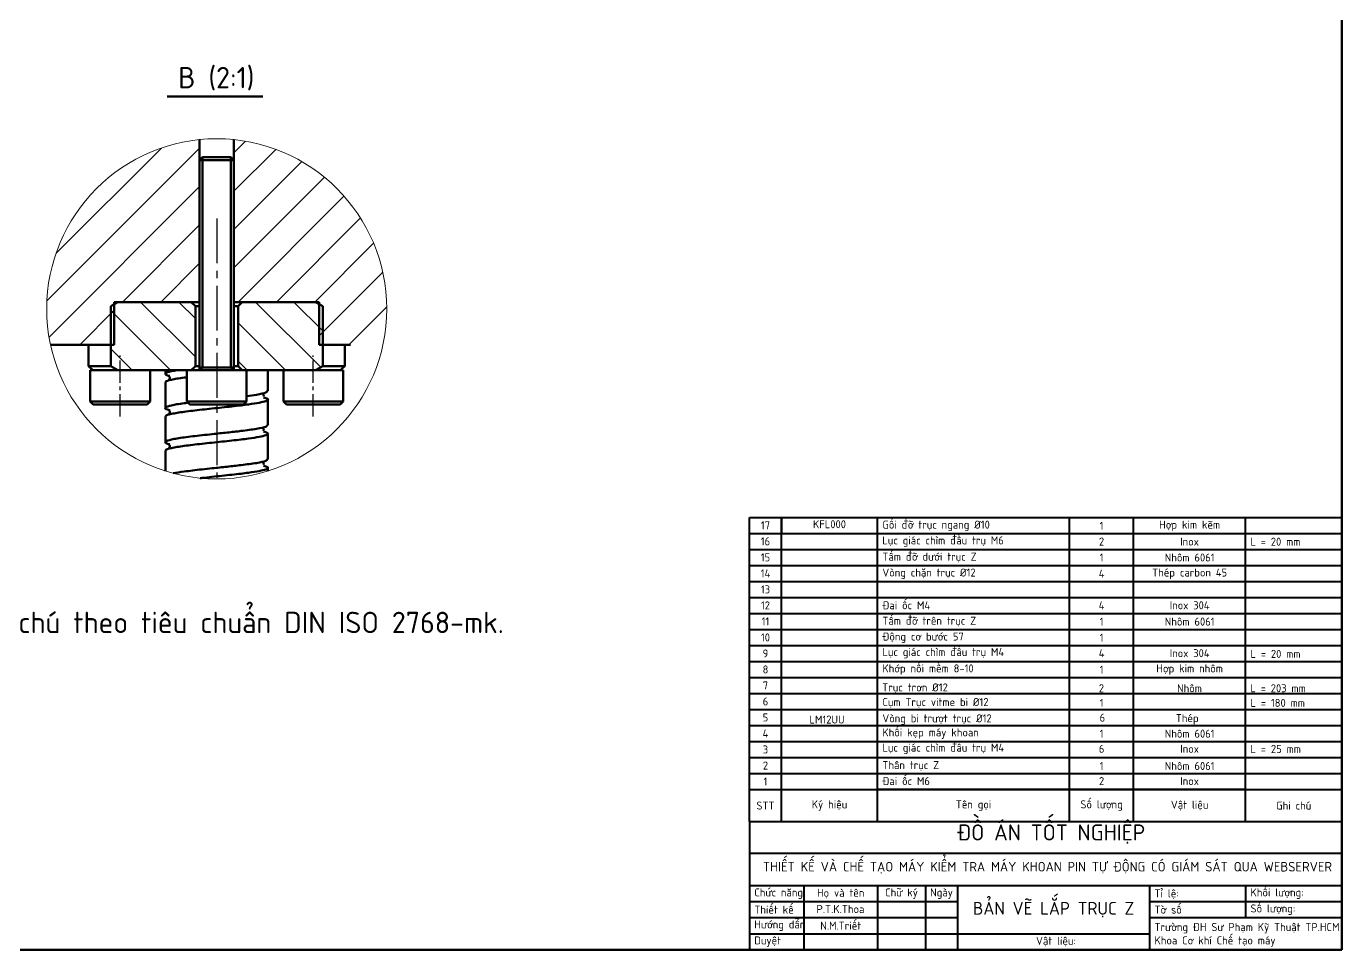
# Model space of a CAD drawing. Header units: millimetres. Extents: x 55 to 11032, y -227 to 3957.
# Drawn here: x 2684.4 to 2992.5, y 3116 to 3332.3 of the extents above; entities that cross this region are included whole.
import ezdxf

# ---------------------------------------------------------------- set-up
doc = ezdxf.new("R2010")
doc.units = ezdxf.units.MM
doc.header["$LTSCALE"] = 0.7
doc.linetypes.add('CENTER2', pattern=[1.125, 0.75, -0.125, 0.125, -0.125])
doc.layers.get('0').update_dxf_attribs({"color": 255})
for name, color, linetype, lineweight in [('AM_5', 10, 'Continuous', 25), ('CON', 7, 'Continuous', 50), ('KHUNGBV', 5, 'Continuous', 70), ('mãnh', 7, 'Continuous', 18), ('netdam', 7, 'Continuous', 40), ('TEXT', 7, 'Continuous', 25)]:
    doc.layers.add(name, color=color, linetype=linetype, lineweight=lineweight)
doc.styles.add('TCVN-7284', font='tcvn+7284-2003r.ttf')
doc.styles.add('TCVN7824', font='tcvn+7284-2003r.ttf', dxfattribs={"height": 3.5})
pattern_1 = [(135, (-4677.253, -3748.2395), (-4.490128, -4.490128), [])]

# ---------------------------------------------------------------- blocks, each defined once
blk = doc.blocks.new('*U934')
at = {"layer": 'AM_5', "color": 0, "linetype": 'CENTER2', "ltscale": 20, "transparency": 16777216}
blk.add_line((0, 56.91), (0, -3.86), dxfattribs=at)
blk = doc.blocks.new('dfhjd')
at = {"layer": 'KHUNGBV', "color": 9, "ltscale": 5}
for p, q in [((7718.44, 3469.71), (7718.44, 2639.71)), ((7718.44, 2639.71), (6559.44, 2639.71))]:
    blk.add_line(p, q, dxfattribs=at)
blk = doc.blocks.new('*U932')
at = {"layer": 'AM_5', "color": 0, "linetype": 'CENTER2', "ltscale": 10, "transparency": 16777216}
blk.add_line((0, -7.15), (0, 7.15), dxfattribs=at)
blk = doc.blocks.new('*U933')
at = {"layer": 'AM_5', "color": 0, "linetype": 'CENTER2', "ltscale": 10, "transparency": 16777216}
blk.add_line((0, -7.15), (0, 7.15), dxfattribs=at)

msp = doc.modelspace()

# ---------------------------------------------------------------- hatches: boundary and pattern name
at = {"linetype": 'Continuous', "lineweight": 18}
h = msp.add_hatch(dxfattribs=at)
h.set_pattern_fill('ANSI31', color=92, scale=2, style=0)
h.set_pattern_definition([(45, (-4677.253, -3748.2395), (-4.490128, 4.490128), [])])
edge = h.paths.add_edge_path()
edge.add_line((2690.032, 3257.719), (2704.969, 3257.719))
edge.add_line((2704.969, 3257.719), (2704.969, 3267.719))
edge.add_line((2704.969, 3267.719), (2724.969, 3267.719))
edge.add_line((2724.969, 3267.719), (2724.972, 3305.746))
edge.add_arc((2728.97, 3266.114), 39.833, 95.76101, 192.16675)
h = msp.add_hatch(dxfattribs=at)
h.set_pattern_fill('ANSI31', color=92, scale=2, style=0)
h.set_pattern_definition([(45, (-996.4145, 2042.8155), (-4.490128, 4.490128), [])])
edge = h.paths.add_edge_path()
edge.add_line((2752.969, 3257.719), (2767.906, 3257.719))
edge.add_arc((2728.965, 3266.113), 39.836, 347.83514, 444.23)
edge.add_line((2732.97, 3305.747), (2732.969, 3267.719))
edge.add_line((2732.969, 3267.719), (2752.969, 3267.719))
edge.add_line((2752.969, 3267.719), (2752.969, 3257.719))
h = msp.add_hatch(dxfattribs=at)
h.set_pattern_fill('ANSI31', scale=2, angle=90, style=0)
h.set_pattern_definition(pattern_1)
edge = h.paths.add_edge_path(flags=0)
edge.add_line((2723.969, 3252.719), (2723.969, 3266.719))
edge.add_line((2723.969, 3266.719), (2722.969, 3267.719))
edge.add_line((2722.969, 3267.719), (2705.812, 3267.719))
edge.add_spline(control_points=[(2705.812, 3267.719), (2705.253, 3267.391), (2704.697, 3267.058), (2704.145, 3266.719)], knot_values=[0.0518425, 0.0518425, 0.0518425, 0.0518425, 0.0528089, 0.0528089, 0.0528089, 0.0528089], weights=[1, 1, 1, 1], degree=3, periodic=0)
edge.add_line((2704.145, 3266.719), (2704.145, 3252.719))
edge.add_spline(control_points=[(2704.145, 3252.719), (2704.697, 3252.38), (2705.253, 3252.047), (2705.812, 3251.719)], knot_values=[0.0264124, 0.0264124, 0.0264124, 0.0264124, 0.0273832, 0.0273832, 0.0273832, 0.0273832], weights=[1, 1, 1, 1], degree=3, periodic=0)
edge.add_line((2705.812, 3251.719), (2722.969, 3251.719))
edge.add_line((2722.969, 3251.719), (2723.969, 3252.719))
h = msp.add_hatch(dxfattribs=at)
h.set_pattern_fill('ANSI31', scale=2, angle=90, style=0)
h.set_pattern_definition(pattern_1)
edge = h.paths.add_edge_path(flags=0)
edge.add_line((2734.969, 3251.719), (2752.126, 3251.719))
edge.add_spline(control_points=[(2752.126, 3251.719), (2752.685, 3252.047), (2753.241, 3252.38), (2753.793, 3252.719)], knot_values=[0.0518425, 0.0518425, 0.0518425, 0.0518425, 0.0528089, 0.0528089, 0.0528089, 0.0528089], weights=[1, 1, 1, 1], degree=3, periodic=0)
edge.add_line((2753.793, 3252.719), (2753.793, 3266.719))
edge.add_spline(control_points=[(2753.793, 3266.719), (2753.241, 3267.058), (2752.685, 3267.391), (2752.126, 3267.719)], knot_values=[0.0264124, 0.0264124, 0.0264124, 0.0264124, 0.0273832, 0.0273832, 0.0273832, 0.0273832], weights=[1, 1, 1, 1], degree=3, periodic=0)
edge.add_line((2752.126, 3267.719), (2734.969, 3267.719))
edge.add_line((2734.969, 3267.719), (2733.969, 3266.719))
edge.add_line((2733.969, 3266.719), (2733.969, 3252.719))
edge.add_line((2733.969, 3252.719), (2734.969, 3251.719))

# ---------------------------------------------------------------- linework, layer by layer
at = {"color": 7, "linetype": 'Continuous', "lineweight": 18}
msp.add_circle((2728.969, 3266.114), 39.832, dxfattribs=at)
msp.add_circle((2728.969, 3266.114), 39.832, dxfattribs=at)
at = {"layer": 'CON', "ltscale": 0.2}
msp.add_line((2717.35, 3315.823), (2739.749, 3315.823), dxfattribs=at)
at = {"layer": 'CON', "color": 7, "linetype": 'Continuous'}
for p, q in [((2724.951, 3267.719), (2724.972, 3305.746)), ((2732.97, 3305.744), (2732.964, 3267.719)), ((2704.145, 3266.719), (2705.812, 3267.719)), ((2704.145, 3266.719), (2704.145, 3252.719)), ((2704.969, 3267.719), (2724.969, 3267.719)), ((2704.969, 3267.719), (2704.969, 3257.719)), ((2705.812, 3267.719), (2722.969, 3267.719)), ((2722.969, 3267.719), (2723.969, 3266.719)), ((2723.969, 3252.719), (2723.969, 3266.719)), ((2724.969, 3266.719), (2723.969, 3266.719)), ((2732.969, 3267.719), (2752.969, 3267.719)), ((2733.969, 3266.719), (2732.969, 3266.719)), ((2733.969, 3266.719), (2734.969, 3267.719)), ((2733.969, 3266.719), (2733.969, 3252.719)), ((2734.969, 3267.719), (2752.126, 3267.719)), ((2752.126, 3267.719), (2753.793, 3266.719)), ((2752.969, 3257.719), (2752.969, 3267.719)), ((2753.793, 3252.719), (2753.793, 3266.719)), ((2692.233, 3257.719), (2690.032, 3257.719)), ((2692.453, 3257.719), (2692.233, 3257.719)), ((2692.453, 3257.719), (2704.969, 3257.719)), ((2698.969, 3257.719), (2698.969, 3252.719)), ((2752.969, 3257.719), (2760.105, 3257.719)), ((2758.969, 3257.719), (2758.969, 3253.428)), ((2760.325, 3257.719), (2760.105, 3257.719)), ((2699.969, 3251.719), (2698.969, 3252.719)), ((2698.969, 3252.719), (2704.145, 3252.719)), ((2699.969, 3251.719), (2699.342, 3251.719)), ((2699.342, 3244.419), (2699.342, 3251.719)), ((2699.342, 3251.719), (2713.342, 3251.719)), ((2699.342, 3244.419), (2699.342, 3251.719)), ((2705.812, 3251.719), (2699.969, 3251.719)), ((2705.812, 3251.719), (2704.145, 3252.719)), ((2705.812, 3251.719), (2722.969, 3251.719)), ((2713.342, 3251.719), (2713.342, 3244.419)), ((2713.342, 3251.719), (2713.342, 3244.419)), ((2716.969, 3251.719), (2716.969, 3250.892)), ((2721.969, 3244.419), (2721.969, 3251.719)), ((2721.969, 3251.719), (2735.969, 3251.719)), ((2723.969, 3252.719), (2722.969, 3251.719)), ((2723.969, 3252.719), (2724.969, 3252.719)), ((2732.969, 3252.719), (2733.969, 3252.719)), ((2734.969, 3251.719), (2733.969, 3252.719)), ((2734.969, 3251.719), (2752.126, 3251.719)), ((2735.969, 3251.719), (2735.969, 3244.419)), ((2735.969, 3251.686), (2736.225, 3251.719)), ((2740.969, 3246.892), (2740.969, 3251.719)), ((2744.596, 3244.419), (2744.596, 3251.719)), ((2744.596, 3244.419), (2744.596, 3251.719)), ((2753.793, 3252.719), (2752.126, 3251.719)), ((2757.969, 3251.719), (2752.126, 3251.719)), ((2753.793, 3252.719), (2758.685, 3252.719)), ((2757.969, 3251.719), (2758.478, 3252.228)), ((2758.253, 3251.719), (2757.969, 3251.719)), ((2758.596, 3251.719), (2758.253, 3251.719)), ((2758.478, 3252.228), (2758.969, 3252.719)), ((2758.596, 3251.719), (2758.596, 3244.419)), ((2758.685, 3252.719), (2758.969, 3252.719)), ((2758.969, 3253.428), (2758.969, 3252.719)), ((2716.969, 3248.892), (2716.969, 3242.892)), ((2700.042, 3243.719), (2699.342, 3244.419)), ((2699.342, 3244.419), (2713.342, 3244.419)), ((2700.042, 3243.719), (2699.342, 3244.419)), ((2699.342, 3244.419), (2713.342, 3244.419)), ((2700.042, 3243.719), (2712.642, 3243.719)), ((2700.042, 3243.719), (2712.642, 3243.719)), ((2713.342, 3244.419), (2712.642, 3243.719)), ((2713.342, 3244.419), (2712.642, 3243.719)), ((2722.669, 3243.719), (2721.969, 3244.419)), ((2721.969, 3244.419), (2735.969, 3244.419)), ((2722.669, 3243.719), (2735.269, 3243.719)), ((2735.969, 3244.419), (2735.269, 3243.719)), ((2740.969, 3238.892), (2740.969, 3244.892)), ((2745.296, 3243.719), (2744.596, 3244.419)), ((2744.596, 3244.419), (2758.596, 3244.419)), ((2745.296, 3243.719), (2744.596, 3244.419)), ((2744.596, 3244.419), (2758.596, 3244.419)), ((2745.296, 3243.719), (2757.896, 3243.719)), ((2745.296, 3243.719), (2757.896, 3243.719)), ((2753.261, 3243.719), (2751.596, 3243.719)), ((2758.596, 3244.419), (2757.896, 3243.719)), ((2758.596, 3244.419), (2757.896, 3243.719)), ((2716.969, 3240.892), (2716.969, 3234.892)), ((2740.969, 3234.274), (2740.969, 3236.892)), ((2716.969, 3232.892), (2716.969, 3232.307)), ((2740.969, 3230.892), (2740.969, 3234.274)), ((2716.969, 3232.307), (2716.969, 3228.133)), ((2740.969, 3228.133), (2740.969, 3228.892))]:
    msp.add_line(p, q, dxfattribs=at)
at = {"layer": 'CON', "color": 6, "linetype": 'Continuous'}
for p, q in [((2724.969, 3300.942), (2725.669, 3301.642)), ((2724.969, 3251.719), (2724.969, 3300.942)), ((2724.969, 3300.942), (2732.969, 3300.942)), ((2725.669, 3301.642), (2732.269, 3301.642)), ((2732.269, 3301.642), (2732.969, 3300.942)), ((2732.969, 3251.719), (2732.969, 3300.942))]:
    msp.add_line(p, q, dxfattribs=at)
at = {"layer": 'CON', "color": 8, "linetype": 'Continuous'}
for p, q in [((2725.669, 3252.419), (2725.669, 3301.642)), ((2732.269, 3252.419), (2732.269, 3301.642)), ((2724.969, 3251.719), (2725.669, 3252.419)), ((2724.969, 3252.419), (2732.969, 3252.419)), ((2732.269, 3252.419), (2732.969, 3251.719))]:
    msp.add_line(p, q, dxfattribs=at)
at = {"layer": 'CON', "ltscale": 5}
for p, q in [((2861.283, 3213.543), (2861.283, 3217.293)), ((2883.783, 3153.543), (2943.783, 3153.543)), ((2883.783, 3153.543), (2928.783, 3153.543)), ((2928.783, 3153.543), (2943.783, 3153.543)), ((2943.783, 3153.543), (2970.033, 3153.543)), ((2745.033, 3116.043), (2805.033, 3116.043)), ((2790.033, 3116.043), (2805.033, 3116.043)), ((2805.033, 3116.043), (2831.283, 3116.043))]:
    msp.add_line(p, q, dxfattribs=at)
at = {"layer": 'CON', "color": 7, "linetype": 'Continuous'}
for points, knots in [([(2717.96, 3250.408), (2717.788, 3250.445), (2716.834, 3250.649), (2716.868, 3251.022), (2717.687, 3251.42), (2719.175, 3251.652), (2719.601, 3251.719)], [0, 0, 0, 0, 0.08446709, 0.4663084, 0.84704532, 1, 1, 1, 1]), ([(2717.146, 3248.892), (2717.093, 3248.935), (2716.834, 3249.145), (2718.285, 3249.519), (2720.174, 3249.874), (2721.77, 3250.064), (2721.969, 3250.088)], [0, 0, 0, 0, 0.1079051, 0.5243572, 0.9408093, 1, 1, 1, 1]), ([(2717.955, 3250.303), (2717.942, 3250.304), (2717.868, 3250.31), (2718.096, 3249.959), (2717.751, 3249.475), (2717.95, 3249.514), (2717.975, 3249.519)], [0, 0, 0, 0, 0.0599513, 0.3578022, 0.9200699, 1, 1, 1, 1]), ([(2717.146, 3240.892), (2717.093, 3240.935), (2716.838, 3241.145), (2718.221, 3241.519), (2721.164, 3242.017), (2725.441, 3242.519), (2730.215, 3243.022), (2733.967, 3243.426), (2736.874, 3243.798), (2739.056, 3244.128), (2740.766, 3244.555), (2741.301, 3244.976), (2740.321, 3245.263), (2739.908, 3245.383)], [0, 0, 0, 0, 0.0287778, 0.1398438, 0.2509098, 0.3622979, 0.4736861, 0.5847521, 0.6341894, 0.7208894, 0.807893, 0.9192811, 1, 1, 1, 1]), ([(2735.969, 3245.7), (2736.776, 3245.805), (2738.853, 3246.077), (2740.681, 3246.476), (2740.759, 3246.767), (2740.792, 3246.892)], [0, 0, 0, 0, 0.2672911, 0.6879907, 1, 1, 1, 1]), ([(2739.921, 3245.575), (2739.952, 3245.597), (2740.037, 3245.659), (2739.937, 3246.163), (2739.765, 3246.201), (2739.757, 3246.203)], [0, 0, 0, 0, 0.3497734, 0.9712388, 1, 1, 1, 1]), ([(2717.96, 3242.408), (2717.788, 3242.445), (2716.838, 3242.649), (2716.792, 3243.022), (2718.163, 3243.519), (2720.182, 3243.874), (2721.781, 3244.066), (2721.985, 3244.09)], [0, 0, 0, 0, 0.0658152, 0.363339, 0.6600022, 0.9566654, 1, 1, 1, 1]), ([(2717.955, 3242.303), (2717.942, 3242.304), (2717.868, 3242.31), (2718.096, 3241.959), (2717.751, 3241.475), (2717.95, 3241.514), (2717.975, 3241.519)], [0, 0, 0, 0, 0.0599513, 0.3578022, 0.9200699, 1, 1, 1, 1]), ([(2717.96, 3234.408), (2717.788, 3234.445), (2716.837, 3234.649), (2716.807, 3235.022), (2718.108, 3235.519), (2721.192, 3236.016), (2724.766, 3236.441), (2728.265, 3236.815), (2731.437, 3237.152), (2735.132, 3237.562), (2738.473, 3238.017), (2740.699, 3238.476), (2740.764, 3238.767), (2740.792, 3238.892)], [0, 0, 0, 0, 0.0246942, 0.1363265, 0.247636, 0.3589455, 0.4705778, 0.5291054, 0.611809, 0.6942668, 0.8055762, 0.9172086, 1, 1, 1, 1]), ([(2717.146, 3232.892), (2717.093, 3232.935), (2716.838, 3233.145), (2718.221, 3233.519), (2721.164, 3234.017), (2725.441, 3234.519), (2730.215, 3235.022), (2733.967, 3235.426), (2736.874, 3235.798), (2739.056, 3236.128), (2740.766, 3236.555), (2741.301, 3236.976), (2740.321, 3237.263), (2739.908, 3237.383)], [0, 0, 0, 0, 0.0287778, 0.1398438, 0.2509098, 0.3622979, 0.4736861, 0.5847521, 0.6341894, 0.7208894, 0.807893, 0.9192811, 1, 1, 1, 1]), ([(2739.921, 3237.575), (2739.952, 3237.597), (2740.037, 3237.659), (2739.937, 3238.163), (2739.765, 3238.201), (2739.757, 3238.203)], [0, 0, 0, 0, 0.34977343, 0.97123877, 1, 1, 1, 1]), ([(2717.955, 3234.303), (2717.942, 3234.304), (2717.868, 3234.31), (2718.096, 3233.959), (2717.751, 3233.475), (2717.95, 3233.514), (2717.975, 3233.519)], [0, 0, 0, 0, 0.0599513, 0.3578022, 0.9200699, 1, 1, 1, 1]), ([(2718.799, 3227.603), (2719.487, 3227.74), (2721.43, 3228.044), (2724.766, 3228.441), (2728.265, 3228.815), (2731.437, 3229.152), (2735.132, 3229.562), (2738.473, 3230.017), (2740.699, 3230.476), (2740.764, 3230.767), (2740.792, 3230.892)], [0.26639953, 0.26639953, 0.26639953, 0.26639953, 0.35894547, 0.47057781, 0.52910544, 0.61180902, 0.69426675, 0.80557622, 0.91720857, 1, 1, 1, 1]), ([(2739.921, 3229.575), (2739.952, 3229.597), (2740.037, 3229.659), (2739.937, 3230.163), (2739.765, 3230.201), (2739.757, 3230.203)], [0, 0, 0, 0, 0.3497734, 0.9712388, 1, 1, 1, 1]), ([(2725.096, 3226.471), (2725.238, 3226.487), (2726.883, 3226.671), (2730.215, 3227.022), (2733.967, 3227.426), (2736.874, 3227.798), (2739.056, 3228.128), (2740.766, 3228.555), (2741.301, 3228.976), (2740.321, 3229.263), (2739.908, 3229.383)], [0.35172117, 0.35172117, 0.35172117, 0.35172117, 0.36229793, 0.47368607, 0.58475206, 0.63418935, 0.72088944, 0.807893, 0.91928114, 1, 1, 1, 1])]:
    msp.add_open_spline(points, degree=3, knots=knots, dxfattribs=at)
at = {"layer": 'mãnh', "ltscale": 5}
msp.add_line((2715.033, 3116.043), (2853.783, 3116.043), dxfattribs=at)
at = {"layer": 'netdam'}
for p, q in [((2853.783, 3209.793), (2853.783, 3217.293)), ((2853.783, 3217.293), (2992.533, 3217.293)), ((2861.283, 3206.043), (2861.283, 3217.293)), ((2883.783, 3146.043), (2883.783, 3217.293)), ((2928.783, 3146.043), (2928.783, 3217.293)), ((2943.783, 3146.043), (2943.783, 3217.293)), ((2970.033, 3146.043), (2970.033, 3217.293)), ((2853.783, 3213.543), (2992.533, 3213.543)), ((2853.783, 3202.293), (2853.783, 3209.793)), ((2853.783, 3209.793), (2992.533, 3209.793)), ((2861.283, 3198.543), (2861.283, 3209.793)), ((2853.783, 3206.043), (2992.533, 3206.043)), ((2853.783, 3194.793), (2853.783, 3202.293)), ((2853.783, 3202.293), (2992.533, 3202.293)), ((2861.283, 3191.043), (2861.283, 3202.293)), ((2853.783, 3198.543), (2992.533, 3198.543)), ((2853.783, 3187.293), (2853.783, 3194.793)), ((2853.783, 3194.793), (2992.533, 3194.793)), ((2861.283, 3183.543), (2861.283, 3194.793)), ((2853.783, 3191.043), (2992.533, 3191.043)), ((2853.783, 3179.793), (2853.783, 3187.293)), ((2853.783, 3187.293), (2992.533, 3187.293)), ((2861.283, 3176.043), (2861.283, 3187.293)), ((2853.783, 3183.543), (2992.533, 3183.543)), ((2853.783, 3172.293), (2853.783, 3179.793)), ((2853.783, 3179.793), (2992.533, 3179.793)), ((2861.283, 3168.543), (2861.283, 3179.793)), ((2853.783, 3176.043), (2992.533, 3176.043)), ((2853.783, 3164.793), (2853.783, 3172.293)), ((2853.783, 3172.293), (2992.533, 3172.293)), ((2861.283, 3161.043), (2861.283, 3172.293)), ((2853.783, 3168.543), (2992.533, 3168.543)), ((2853.783, 3157.293), (2853.783, 3164.793)), ((2853.783, 3164.793), (2992.533, 3164.793)), ((2861.283, 3153.543), (2861.283, 3164.793)), ((2853.783, 3161.043), (2992.533, 3161.043)), ((2853.783, 3153.543), (2853.783, 3157.293)), ((2853.783, 3157.293), (2992.533, 3157.293)), ((2861.283, 3146.043), (2861.283, 3157.293)), ((2853.783, 3146.043), (2853.783, 3153.543)), ((2853.783, 3153.543), (2992.533, 3153.543)), ((2853.783, 3146.043), (2853.783, 3116.043)), ((2853.783, 3146.043), (2992.533, 3146.043)), ((2992.533, 3131.043), (2992.533, 3146.043)), ((2992.533, 3138.543), (2853.783, 3138.543)), ((2853.783, 3131.043), (2992.533, 3131.043)), ((2866.533, 3131.043), (2866.533, 3116.043)), ((2883.783, 3131.043), (2883.783, 3116.043)), ((2895.033, 3131.043), (2895.033, 3116.043)), ((2902.533, 3131.043), (2902.533, 3116.043)), ((2947.533, 3131.043), (2947.533, 3116.043)), ((2947.533, 3131.043), (2949.033, 3131.043)), ((2970.033, 3131.043), (2970.033, 3123.543)), ((2992.533, 3116.043), (2992.533, 3131.793)), ((2992.533, 3131.043), (2992.533, 3116.043)), ((2853.783, 3127.293), (2902.533, 3127.293)), ((2947.533, 3127.293), (2992.533, 3127.293)), ((2853.783, 3123.543), (2902.533, 3123.543)), ((2947.533, 3123.543), (2992.533, 3123.543)), ((2853.783, 3119.793), (2947.533, 3119.793)), ((2853.783, 3116.043), (2992.533, 3116.043)), ((2857.533, 3116.043), (2992.533, 3116.043))]:
    msp.add_line(p, q, dxfattribs=at)

# ---------------------------------------------------------------- block references
at = {"layer": 'AM_5', "xscale": 0.75, "yscale": 0.75, "zscale": 0.75}
msp.add_blockref('dfhjd', (-2796.294, 1136.258), dxfattribs=at)
at = {"layer": 'AM_5', "linetype": 'CENTER2', "ltscale": 20}
msp.add_blockref('*U934', (2728.969, 3230.375), dxfattribs=at)
at = {"layer": 'AM_5', "linetype": 'CENTER2', "ltscale": 10}
for name, p in [('*U932', (2706.342, 3248.069)), ('*U933', (2751.596, 3248.069))]:
    msp.add_blockref(name, p, dxfattribs=at)

# ---------------------------------------------------------------- texts
at = {"ltscale": 5, "style": 'TCVN7824'}
for s, width, heights, insert, char_height, attachment_point in [('17', 7.5, [0], (2857.533, 3215.418), 1.875, 5), ('{\\H0.71429x;KFL000}', 22.5, [0], (2872.533, 3215.68), 2.625, 5), (' Gối đỡ trục ngang %%C10', 45, [2.422], (2883.783, 3215.296), 1.875, 4), ('1', 15, [0], (2936.283, 3215.296), 1.875, 5), ('Hợp kim kẽm', 26.25, [0], (2956.908, 3215.296), 1.875, 5), ('16', 7.5, [0], (2857.533, 3211.668), 1.875, 5), (' Lục giác chìm đầu trụ M6', 45, [0], (2883.765, 3211.617), 1.875, 4), ('2', 15, [0], (2936.265, 3211.617), 1.875, 5), ('Inox', 26.25, [0], (2956.89, 3211.617), 1.875, 5), (' L = 20 mm', 22.5, [1.876], (2970.015, 3211.585), 1.875, 4), ('15', 7.5, [0], (2857.533, 3207.918), 1.875, 5), (' Tấm đỡ dưới trục Z', 45, [0], (2883.783, 3207.883), 1.875, 4), ('1', 15, [0], (2936.283, 3207.883), 1.875, 5), ('Nhôm 6061', 26.25, [0], (2956.908, 3207.883), 1.875, 5), ('14', 7.5, [0], (2857.533, 3204.168), 1.875, 5), (' Vòng chặn trục %%C12', 45, [0], (2883.783, 3204.08), 1.875, 4), ('4', 15, [0], (2936.283, 3204.08), 1.875, 5), ('Thép carbon 45', 26.25, [0], (2956.908, 3204.08), 1.875, 5), ('13', 7.5, [0], (2857.533, 3200.418), 1.875, 5), ('12', 7.5, [0], (2857.533, 3196.668), 1.875, 5), (' Đai ốc M4', 45, [0], (2883.783, 3196.695), 1.875, 4), ('4', 15, [0], (2936.283, 3196.695), 1.875, 5), ('Inox 304', 26.25, [0], (2956.908, 3196.695), 1.875, 5), ('11', 7.5, [0], (2857.533, 3192.918), 1.875, 5), (' Tấm đỡ trên trục Z', 45, [0], (2883.783, 3192.872), 1.875, 4), ('1', 15, [0], (2936.283, 3192.872), 1.875, 5), ('Nhôm 6061', 26.25, [0], (2956.908, 3192.872), 1.875, 5), ('10', 7.5, [0], (2857.533, 3189.168), 1.875, 5), (' Động cơ bước 57', 45, [0], (2883.783, 3189.092), 1.875, 4), ('1', 15, [0], (2936.283, 3189.092), 1.875, 5), (' Lục giác chìm đầu trụ M4', 45, [0], (2883.783, 3185.48), 1.875, 4), ('9', 7.5, [0], (2857.533, 3185.418), 1.875, 5), (' Khớp nối mềm 8-10', 45, [0], (2883.783, 3181.632), 1.875, 4), ('4', 15, [0], (2936.283, 3185.48), 1.875, 5), ('Inox 304', 26.25, [0], (2956.908, 3185.48), 1.875, 5), (' L = 20 mm', 22.5, [1.876], (2970.033, 3185.321), 1.875, 4), ('8', 7.5, [0], (2857.533, 3181.668), 1.875, 5), ('1', 15, [0], (2936.283, 3181.632), 1.875, 5), ('Hợp kim nhôm', 26.25, [0], (2956.908, 3181.632), 1.875, 5), ('7', 7.5, [0], (2857.533, 3177.918), 1.875, 5), (' Trục trơn %%C12', 45, [0], (2883.748, 3177.268), 1.875, 4), ('2', 15, [0], (2936.248, 3177.268), 1.875, 5), ('Nhôm', 26.25, [0], (2956.873, 3177.268), 1.875, 5), (' L = 203 mm', 22.5, [1.876], (2969.998, 3177.268), 1.875, 4), ('6', 7.5, [0], (2857.533, 3174.168), 1.875, 5), (' Cụm Trục vitme bi %%C12', 45, [0], (2883.783, 3173.837), 1.875, 4), ('1', 15, [0], (2936.283, 3173.837), 1.875, 5), (' L = 180 mm', 22.5, [1.876], (2970.033, 3173.837), 1.875, 4), ('5', 7.5, [0], (2857.533, 3170.418), 1.875, 5), ('\\pxt10; Vòng bi trượt trục %%C12', 45, [0], (2883.783, 3169.938), 1.875, 4), ('6', 15, [0], (2936.471, 3170.377), 1.875, 5), ('Thép', 26.25, [0], (2956.338, 3169.982), 1.875, 5), ('LM12UU', 22.5, [0], (2871.963, 3169.938), 1.875, 5), (' Khối kẹp máy khoan', 45, [0], (2883.783, 3166.634), 1.875, 4), ('4', 7.5, [0], (2857.533, 3166.668), 1.875, 5), (' Lục giác chìm đầu trụ M4', 45, [0], (2883.783, 3163.081), 1.875, 4), ('1', 15, [0], (2936.283, 3166.634), 1.875, 5), ('Nhôm 6061', 26.25, [0], (2956.908, 3166.634), 1.875, 5), ('3', 7.5, [0], (2857.533, 3162.918), 1.875, 5), ('6', 15, [0], (2936.283, 3163.081), 1.875, 5), ('Inox', 26.25, [0], (2956.908, 3163.081), 1.875, 5), (' L = 25 mm', 22.5, [1.876], (2970.033, 3163.05), 1.875, 4), ('2', 7.5, [0], (2857.533, 3159.168), 1.875, 5), (' Thân trục Z', 45, [0], (2883.783, 3159.071), 1.875, 4), ('1', 15, [0], (2936.283, 3159.071), 1.875, 5), ('Nhôm 6061', 26.25, [0], (2956.908, 3159.071), 1.875, 5), ('1', 7.5, [0], (2857.533, 3155.418), 1.875, 5), (' Đai ốc M6', 45, [0], (2883.783, 3155.532), 1.875, 4), ('2', 15, [0], (2936.283, 3155.532), 1.875, 5), ('Inox', 26.25, [0], (2956.908, 3155.532), 1.875, 5), ('STT', 7.5, [0], (2857.533, 3149.793), 1.875, 5), ('Ký hiệu', 22.5, [0], (2872.533, 3149.793), 1.875, 5), ('Tên gọi', 45, [0], (2906.283, 3149.793), 1.875, 5), ('Số lượng', 15, [0], (2936.283, 3149.793), 1.875, 5), ('Vật liệu', 26.25, [0], (2956.908, 3149.793), 1.875, 5), ('Ghi chú', 22.5, [0], (2981.283, 3149.793), 1.875, 5), (' Khối lượng:', 22.5, [0], (2970.033, 3129.168), 1.875, 4), (' Chức năng', 12.75, [0], (2853.783, 3129.168), 1.875, 4), ('Họ và tên', 17.25, [0], (2875.158, 3129.168), 1.875, 5), ('Chữ ký', 11.25, [0], (2889.408, 3129.168), 1.875, 5), ('Ngày', 7.5, [0], (2898.783, 3129.168), 1.875, 5), (' Tỉ lệ: ', 22.5, [3.75], (2947.533, 3129.029), 1.875, 4), (' Thiết kế', 12.75, [0], (2853.783, 3125.418), 1.875, 4), ('P.T.K.Thoa', 17.25, [0], (2875.106, 3125.557), 1.875, 5), (' Tờ số', 22.5, [0], (2947.533, 3125.418), 1.875, 4), (' Số lượng: ', 22.5, [0], (2970.033, 3125.418), 1.875, 4), (' Hướng dẫn', 12.75, [0], (2853.783, 3121.668), 1.875, 4), ('N.M.Triết', 17.25, [0], (2875.158, 3121.668), 1.875, 5), (' Trường ĐH Sư Phạm Kỹ Thuật TP.HCM\\P Khoa Cơ khí Chế tạo máy', 45, [7.5], (2947.533, 3116.717), 1.875, 7), (' Duyệt', 12.75, [0], (2853.783, 3117.918), 1.875, 4), (' Vật liệu: ', 45, [0], (2925.033, 3117.918), 1.875, 5)]:
    msp.add_mtext_dynamic_manual_height_columns(s, width=width, gutter_width=13.125, heights=heights, dxfattribs=dict(at, insert=insert, char_height=char_height, attachment_point=attachment_point))
at = {"width": 138.75, "attachment_point": 1, "style": 'TCVN7824'}
for s, insert, char_height in [('{\\W7.125;   }ĐỒ ÁN TỐT NGHIỆP ', (2853.783, 3145.375), 3.75), ('{\\C0;THIẾT KẾ VÀ CHẾ TẠO MÁY KIỂM TRA MÁY KHOAN PIN TỰ ĐỘNG CÓ GIÁM SÁT QUA WEBSERVER}', (2856.944, 3136.602), 2.25)]:
    msp.add_mtext(s, dxfattribs=dict(at, insert=insert, char_height=char_height))
at = {"layer": 'netdam', "ltscale": 5, "insert": (2925.033, 3125.418), "char_height": 3, "attachment_point": 5, "style": 'TCVN7824'}
msp.add_mtext_dynamic_manual_height_columns('BẢN VẼ LẮP TRỤC Z', width=45, gutter_width=13.125, heights=[0], dxfattribs=at)
at = {"layer": 'TEXT', "ltscale": 0.2, "insert": (2719.938, 3322.771), "char_height": 5, "attachment_point": 1, "style": 'TCVN7824'}
msp.add_mtext_dynamic_manual_height_columns('B (2:1)', width=20.65037, gutter_width=17.5, heights=[0], dxfattribs=at)
at = {"layer": 'TEXT', "ltscale": 0.7, "insert": (2557.015, 3203.512), "char_height": 5, "attachment_point": 1, "style": 'TCVN-7284'}
msp.add_mtext_dynamic_manual_height_columns('YÊU CẦU KỸ THUẬT\\P1. Các kích thước đường thẳng không ghi chú theo tiêu chuẩn DIN ISO 2768-mk.', width=273.12753, gutter_width=3444.182, heights=[41.727], dxfattribs=at)

doc.saveas('drawing.dxf')
